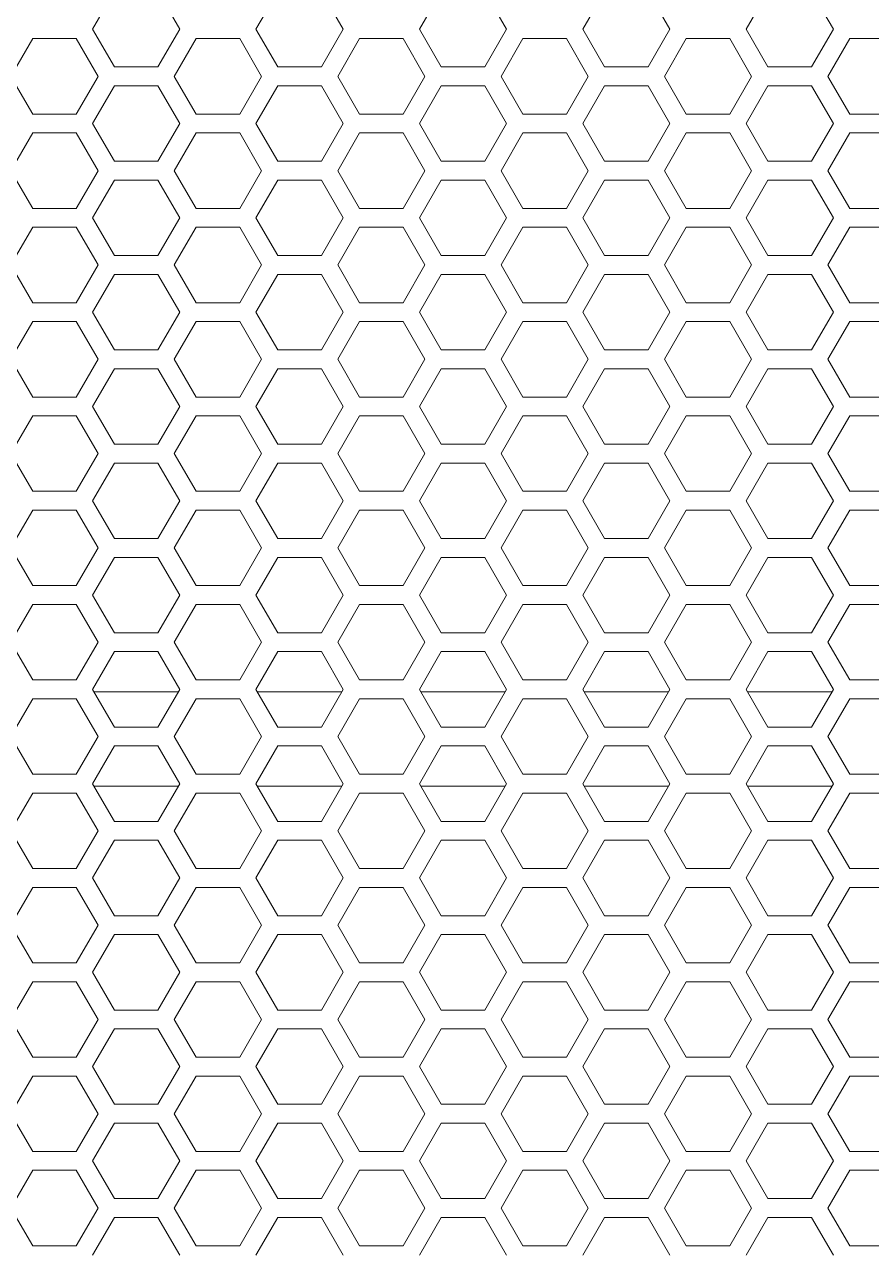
# Model space of a CAD drawing. Header units: millimetres. Extents: x 0 to 62, y -17 to 201.
# Drawn here: x 22.52 to 31.5, y 104.65 to 117.65 of the extents above; entities that cross this region are included whole.
import ezdxf

# ---------------------------------------------------------------- set-up
doc = ezdxf.new("R2010")
doc.units = ezdxf.units.MM

msp = doc.modelspace()

# ---------------------------------------------------------------- linework, layer by layer
at = {"color": 0, "lineweight": 18}
for p, q in [((23.475, 118), (23.244, 117.6)), ((24.168, 117.6), (23.937, 118)), ((25.207, 118), (24.976, 117.6)), ((25.9, 117.6), (25.669, 118)), ((26.939, 118), (26.708, 117.6)), ((27.632, 117.6), (27.401, 118)), ((28.671, 118), (28.44, 117.6)), ((29.364, 117.6), (29.133, 118)), ((30.403, 118), (30.172, 117.6)), ((31.096, 117.6), (30.865, 118)), ((23.244, 117.6), (23.475, 117.2)), ((23.937, 117.2), (24.168, 117.6)), ((24.976, 117.6), (25.207, 117.2)), ((25.669, 117.2), (25.9, 117.6)), ((26.708, 117.6), (26.939, 117.2)), ((27.401, 117.2), (27.632, 117.6)), ((28.44, 117.6), (28.671, 117.2)), ((29.133, 117.2), (29.364, 117.6)), ((30.172, 117.6), (30.403, 117.2)), ((30.865, 117.2), (31.096, 117.6)), ((22.609, 117.5), (22.378, 117.1)), ((23.071, 117.5), (22.609, 117.5)), ((23.302, 117.1), (23.071, 117.5)), ((24.341, 117.5), (24.11, 117.1)), ((24.803, 117.5), (24.341, 117.5)), ((25.034, 117.1), (24.803, 117.5)), ((26.073, 117.5), (25.842, 117.1)), ((26.535, 117.5), (26.073, 117.5)), ((26.766, 117.1), (26.535, 117.5)), ((27.805, 117.5), (27.574, 117.1)), ((28.267, 117.5), (27.805, 117.5)), ((28.498, 117.1), (28.267, 117.5)), ((29.537, 117.5), (29.306, 117.1)), ((29.999, 117.5), (29.537, 117.5)), ((30.23, 117.1), (29.999, 117.5)), ((31.269, 117.5), (31.038, 117.1)), ((31.731, 117.5), (31.269, 117.5)), ((23.475, 117.2), (23.937, 117.2)), ((25.207, 117.2), (25.669, 117.2)), ((26.939, 117.2), (27.401, 117.2)), ((28.671, 117.2), (29.133, 117.2)), ((30.403, 117.2), (30.865, 117.2)), ((22.378, 117.1), (22.609, 116.7)), ((23.071, 116.7), (23.302, 117.1)), ((24.11, 117.1), (24.341, 116.7)), ((24.803, 116.7), (25.034, 117.1)), ((25.842, 117.1), (26.073, 116.7)), ((26.535, 116.7), (26.766, 117.1)), ((27.574, 117.1), (27.805, 116.7)), ((28.267, 116.7), (28.498, 117.1)), ((29.306, 117.1), (29.537, 116.7)), ((29.999, 116.7), (30.23, 117.1)), ((31.038, 117.1), (31.269, 116.7)), ((23.475, 117), (23.244, 116.6)), ((23.937, 117), (23.475, 117)), ((24.168, 116.6), (23.937, 117)), ((25.207, 117), (24.976, 116.6)), ((25.669, 117), (25.207, 117)), ((25.9, 116.6), (25.669, 117)), ((26.939, 117), (26.708, 116.6)), ((27.401, 117), (26.939, 117)), ((27.632, 116.6), (27.401, 117)), ((28.671, 117), (28.44, 116.6)), ((29.133, 117), (28.671, 117)), ((29.364, 116.6), (29.133, 117)), ((30.403, 117), (30.172, 116.6)), ((30.865, 117), (30.403, 117)), ((31.096, 116.6), (30.865, 117)), ((22.609, 116.7), (23.071, 116.7)), ((24.341, 116.7), (24.803, 116.7)), ((26.073, 116.7), (26.535, 116.7)), ((27.805, 116.7), (28.267, 116.7)), ((29.537, 116.7), (29.999, 116.7)), ((31.269, 116.7), (31.731, 116.7)), ((22.609, 116.5), (22.378, 116.1)), ((23.071, 116.5), (22.609, 116.5)), ((23.302, 116.1), (23.071, 116.5)), ((23.244, 116.6), (23.475, 116.2)), ((23.937, 116.2), (24.168, 116.6)), ((24.341, 116.5), (24.11, 116.1)), ((24.803, 116.5), (24.341, 116.5)), ((25.034, 116.1), (24.803, 116.5)), ((24.976, 116.6), (25.207, 116.2)), ((25.669, 116.2), (25.9, 116.6)), ((26.073, 116.5), (25.842, 116.1)), ((26.535, 116.5), (26.073, 116.5)), ((26.766, 116.1), (26.535, 116.5)), ((26.708, 116.6), (26.939, 116.2)), ((27.401, 116.2), (27.632, 116.6)), ((27.805, 116.5), (27.574, 116.1)), ((28.267, 116.5), (27.805, 116.5)), ((28.498, 116.1), (28.267, 116.5)), ((28.44, 116.6), (28.671, 116.2)), ((29.133, 116.2), (29.364, 116.6)), ((29.537, 116.5), (29.306, 116.1)), ((29.999, 116.5), (29.537, 116.5)), ((30.23, 116.1), (29.999, 116.5)), ((30.172, 116.6), (30.403, 116.2)), ((30.865, 116.2), (31.096, 116.6)), ((31.269, 116.5), (31.038, 116.1)), ((31.731, 116.5), (31.269, 116.5)), ((22.378, 116.1), (22.609, 115.7)), ((23.071, 115.7), (23.302, 116.1)), ((23.475, 116.2), (23.937, 116.2)), ((24.11, 116.1), (24.341, 115.7)), ((24.803, 115.7), (25.034, 116.1)), ((25.207, 116.2), (25.669, 116.2)), ((25.842, 116.1), (26.073, 115.7)), ((26.535, 115.7), (26.766, 116.1)), ((26.939, 116.2), (27.401, 116.2)), ((27.574, 116.1), (27.805, 115.7)), ((28.267, 115.7), (28.498, 116.1)), ((28.671, 116.2), (29.133, 116.2)), ((29.306, 116.1), (29.537, 115.7)), ((29.999, 115.7), (30.23, 116.1)), ((30.403, 116.2), (30.865, 116.2)), ((31.038, 116.1), (31.269, 115.7)), ((23.475, 116), (23.244, 115.6)), ((23.937, 116), (23.475, 116)), ((24.168, 115.6), (23.937, 116)), ((25.207, 116), (24.976, 115.6)), ((25.669, 116), (25.207, 116)), ((25.9, 115.6), (25.669, 116)), ((26.939, 116), (26.708, 115.6)), ((27.401, 116), (26.939, 116)), ((27.632, 115.6), (27.401, 116)), ((28.671, 116), (28.44, 115.6)), ((29.133, 116), (28.671, 116)), ((29.364, 115.6), (29.133, 116)), ((30.403, 116), (30.172, 115.6)), ((30.865, 116), (30.403, 116)), ((31.096, 115.6), (30.865, 116)), ((22.609, 115.7), (23.071, 115.7)), ((23.244, 115.6), (23.475, 115.2)), ((23.937, 115.2), (24.168, 115.6)), ((24.341, 115.7), (24.803, 115.7)), ((24.976, 115.6), (25.207, 115.2)), ((25.669, 115.2), (25.9, 115.6)), ((26.073, 115.7), (26.535, 115.7)), ((26.708, 115.6), (26.939, 115.2)), ((27.401, 115.2), (27.632, 115.6)), ((27.805, 115.7), (28.267, 115.7)), ((28.44, 115.6), (28.671, 115.2)), ((29.133, 115.2), (29.364, 115.6)), ((29.537, 115.7), (29.999, 115.7)), ((30.172, 115.6), (30.403, 115.2)), ((30.865, 115.2), (31.096, 115.6)), ((31.269, 115.7), (31.731, 115.7)), ((22.609, 115.5), (22.378, 115.1)), ((23.071, 115.5), (22.609, 115.5)), ((23.302, 115.1), (23.071, 115.5)), ((24.341, 115.5), (24.11, 115.1)), ((24.803, 115.5), (24.341, 115.5)), ((25.034, 115.1), (24.803, 115.5)), ((26.073, 115.5), (25.842, 115.1)), ((26.535, 115.5), (26.073, 115.5)), ((26.766, 115.1), (26.535, 115.5)), ((27.805, 115.5), (27.574, 115.1)), ((28.267, 115.5), (27.805, 115.5)), ((28.498, 115.1), (28.267, 115.5)), ((29.537, 115.5), (29.306, 115.1)), ((29.999, 115.5), (29.537, 115.5)), ((30.23, 115.1), (29.999, 115.5)), ((31.269, 115.5), (31.038, 115.1)), ((31.731, 115.5), (31.269, 115.5)), ((23.475, 115.2), (23.937, 115.2)), ((25.207, 115.2), (25.669, 115.2)), ((26.939, 115.2), (27.401, 115.2)), ((28.671, 115.2), (29.133, 115.2)), ((30.403, 115.2), (30.865, 115.2)), ((22.378, 115.1), (22.609, 114.7)), ((23.071, 114.7), (23.302, 115.1)), ((24.11, 115.1), (24.341, 114.7)), ((24.803, 114.7), (25.034, 115.1)), ((25.842, 115.1), (26.073, 114.7)), ((26.535, 114.7), (26.766, 115.1)), ((27.574, 115.1), (27.805, 114.7)), ((28.267, 114.7), (28.498, 115.1)), ((29.306, 115.1), (29.537, 114.7)), ((29.999, 114.7), (30.23, 115.1)), ((31.038, 115.1), (31.269, 114.7)), ((23.475, 115), (23.244, 114.6)), ((23.937, 115), (23.475, 115)), ((24.168, 114.6), (23.937, 115)), ((25.207, 115), (24.976, 114.6)), ((25.669, 115), (25.207, 115)), ((25.9, 114.6), (25.669, 115)), ((26.939, 115), (26.708, 114.6)), ((27.401, 115), (26.939, 115)), ((27.632, 114.6), (27.401, 115)), ((28.671, 115), (28.44, 114.6)), ((29.133, 115), (28.671, 115)), ((29.364, 114.6), (29.133, 115)), ((30.403, 115), (30.172, 114.6)), ((30.865, 115), (30.403, 115)), ((31.096, 114.6), (30.865, 115)), ((22.609, 114.7), (23.071, 114.7)), ((24.341, 114.7), (24.803, 114.7)), ((26.073, 114.7), (26.535, 114.7)), ((27.805, 114.7), (28.267, 114.7)), ((29.537, 114.7), (29.999, 114.7)), ((31.269, 114.7), (31.731, 114.7)), ((23.244, 114.6), (23.475, 114.2)), ((23.937, 114.2), (24.168, 114.6)), ((24.976, 114.6), (25.207, 114.2)), ((25.669, 114.2), (25.9, 114.6)), ((26.708, 114.6), (26.939, 114.2)), ((27.401, 114.2), (27.632, 114.6)), ((28.44, 114.6), (28.671, 114.2)), ((29.133, 114.2), (29.364, 114.6)), ((30.172, 114.6), (30.403, 114.2)), ((30.865, 114.2), (31.096, 114.6)), ((22.609, 114.5), (22.378, 114.1)), ((23.071, 114.5), (22.609, 114.5)), ((23.302, 114.1), (23.071, 114.5)), ((24.341, 114.5), (24.11, 114.1)), ((24.803, 114.5), (24.341, 114.5)), ((25.034, 114.1), (24.803, 114.5)), ((26.073, 114.5), (25.842, 114.1)), ((26.535, 114.5), (26.073, 114.5)), ((26.766, 114.1), (26.535, 114.5)), ((27.805, 114.5), (27.574, 114.1)), ((28.267, 114.5), (27.805, 114.5)), ((28.498, 114.1), (28.267, 114.5)), ((29.537, 114.5), (29.306, 114.1)), ((29.999, 114.5), (29.537, 114.5)), ((30.23, 114.1), (29.999, 114.5)), ((31.269, 114.5), (31.038, 114.1)), ((31.731, 114.5), (31.269, 114.5)), ((23.475, 114.2), (23.937, 114.2)), ((25.207, 114.2), (25.669, 114.2)), ((26.939, 114.2), (27.401, 114.2)), ((28.671, 114.2), (29.133, 114.2)), ((30.403, 114.2), (30.865, 114.2)), ((22.378, 114.1), (22.609, 113.7)), ((23.071, 113.7), (23.302, 114.1)), ((24.11, 114.1), (24.341, 113.7)), ((24.803, 113.7), (25.034, 114.1)), ((25.842, 114.1), (26.073, 113.7)), ((26.535, 113.7), (26.766, 114.1)), ((27.574, 114.1), (27.805, 113.7)), ((28.267, 113.7), (28.498, 114.1)), ((29.306, 114.1), (29.537, 113.7)), ((29.999, 113.7), (30.23, 114.1)), ((31.038, 114.1), (31.269, 113.7)), ((23.475, 114), (23.244, 113.6)), ((23.937, 114), (23.475, 114)), ((24.168, 113.6), (23.937, 114)), ((25.207, 114), (24.976, 113.6)), ((25.669, 114), (25.207, 114)), ((25.9, 113.6), (25.669, 114)), ((26.939, 114), (26.708, 113.6)), ((27.401, 114), (26.939, 114)), ((27.632, 113.6), (27.401, 114)), ((28.671, 114), (28.44, 113.6)), ((29.133, 114), (28.671, 114)), ((29.364, 113.6), (29.133, 114)), ((30.403, 114), (30.172, 113.6)), ((30.865, 114), (30.403, 114)), ((31.096, 113.6), (30.865, 114)), ((22.609, 113.7), (23.071, 113.7)), ((24.341, 113.7), (24.803, 113.7)), ((26.073, 113.7), (26.535, 113.7)), ((27.805, 113.7), (28.267, 113.7)), ((29.537, 113.7), (29.999, 113.7)), ((31.269, 113.7), (31.731, 113.7)), ((22.609, 113.5), (22.378, 113.1)), ((23.071, 113.5), (22.609, 113.5)), ((23.302, 113.1), (23.071, 113.5)), ((23.244, 113.6), (23.475, 113.2)), ((23.937, 113.2), (24.168, 113.6)), ((24.341, 113.5), (24.11, 113.1)), ((24.803, 113.5), (24.341, 113.5)), ((25.034, 113.1), (24.803, 113.5)), ((24.976, 113.6), (25.207, 113.2)), ((25.669, 113.2), (25.9, 113.6)), ((26.073, 113.5), (25.842, 113.1)), ((26.535, 113.5), (26.073, 113.5)), ((26.766, 113.1), (26.535, 113.5)), ((26.708, 113.6), (26.939, 113.2)), ((27.401, 113.2), (27.632, 113.6)), ((27.805, 113.5), (27.574, 113.1)), ((28.267, 113.5), (27.805, 113.5)), ((28.498, 113.1), (28.267, 113.5)), ((28.44, 113.6), (28.671, 113.2)), ((29.133, 113.2), (29.364, 113.6)), ((29.537, 113.5), (29.306, 113.1)), ((29.999, 113.5), (29.537, 113.5)), ((30.23, 113.1), (29.999, 113.5)), ((30.172, 113.6), (30.403, 113.2)), ((30.865, 113.2), (31.096, 113.6)), ((31.269, 113.5), (31.038, 113.1)), ((31.731, 113.5), (31.269, 113.5)), ((23.475, 113.2), (23.937, 113.2)), ((25.207, 113.2), (25.669, 113.2)), ((26.939, 113.2), (27.401, 113.2)), ((28.671, 113.2), (29.133, 113.2)), ((30.403, 113.2), (30.865, 113.2)), ((22.378, 113.1), (22.609, 112.7)), ((23.071, 112.7), (23.302, 113.1)), ((23.475, 113), (23.244, 112.6)), ((23.937, 113), (23.475, 113)), ((24.168, 112.6), (23.937, 113)), ((24.11, 113.1), (24.341, 112.7)), ((24.803, 112.7), (25.034, 113.1)), ((25.207, 113), (24.976, 112.6)), ((25.669, 113), (25.207, 113)), ((25.9, 112.6), (25.669, 113)), ((25.842, 113.1), (26.073, 112.7)), ((26.535, 112.7), (26.766, 113.1)), ((26.939, 113), (26.708, 112.6)), ((27.401, 113), (26.939, 113)), ((27.632, 112.6), (27.401, 113)), ((27.574, 113.1), (27.805, 112.7)), ((28.267, 112.7), (28.498, 113.1)), ((28.671, 113), (28.44, 112.6)), ((29.133, 113), (28.671, 113)), ((29.364, 112.6), (29.133, 113)), ((29.306, 113.1), (29.537, 112.7)), ((29.999, 112.7), (30.23, 113.1)), ((30.403, 113), (30.172, 112.6)), ((30.865, 113), (30.403, 113)), ((31.096, 112.6), (30.865, 113)), ((31.038, 113.1), (31.269, 112.7)), ((22.609, 112.7), (23.071, 112.7)), ((23.244, 112.6), (23.475, 112.2)), ((23.937, 112.2), (24.168, 112.6)), ((24.341, 112.7), (24.803, 112.7)), ((24.976, 112.6), (25.207, 112.2)), ((25.669, 112.2), (25.9, 112.6)), ((26.073, 112.7), (26.535, 112.7)), ((26.708, 112.6), (26.939, 112.2)), ((27.401, 112.2), (27.632, 112.6)), ((27.805, 112.7), (28.267, 112.7)), ((28.44, 112.6), (28.671, 112.2)), ((29.133, 112.2), (29.364, 112.6)), ((29.537, 112.7), (29.999, 112.7)), ((30.172, 112.6), (30.403, 112.2)), ((30.865, 112.2), (31.096, 112.6)), ((31.269, 112.7), (31.731, 112.7)), ((22.609, 112.5), (22.378, 112.1)), ((23.071, 112.5), (22.609, 112.5)), ((23.302, 112.1), (23.071, 112.5)), ((24.341, 112.5), (24.11, 112.1)), ((24.803, 112.5), (24.341, 112.5)), ((25.034, 112.1), (24.803, 112.5)), ((26.073, 112.5), (25.842, 112.1)), ((26.535, 112.5), (26.073, 112.5)), ((26.766, 112.1), (26.535, 112.5)), ((27.805, 112.5), (27.574, 112.1)), ((28.267, 112.5), (27.805, 112.5)), ((28.498, 112.1), (28.267, 112.5)), ((29.537, 112.5), (29.306, 112.1)), ((29.999, 112.5), (29.537, 112.5)), ((30.23, 112.1), (29.999, 112.5)), ((31.269, 112.5), (31.038, 112.1)), ((31.731, 112.5), (31.269, 112.5)), ((23.475, 112.2), (23.937, 112.2)), ((25.207, 112.2), (25.669, 112.2)), ((26.939, 112.2), (27.401, 112.2)), ((28.671, 112.2), (29.133, 112.2)), ((30.403, 112.2), (30.865, 112.2)), ((22.378, 112.1), (22.609, 111.7)), ((23.071, 111.7), (23.302, 112.1)), ((24.11, 112.1), (24.341, 111.7)), ((24.803, 111.7), (25.034, 112.1)), ((25.842, 112.1), (26.073, 111.7)), ((26.535, 111.7), (26.766, 112.1)), ((27.574, 112.1), (27.805, 111.7)), ((28.267, 111.7), (28.498, 112.1)), ((29.306, 112.1), (29.537, 111.7)), ((29.999, 111.7), (30.23, 112.1)), ((31.038, 112.1), (31.269, 111.7)), ((23.475, 112), (23.244, 111.6)), ((23.937, 112), (23.475, 112)), ((24.168, 111.6), (23.937, 112)), ((25.207, 112), (24.976, 111.6)), ((25.669, 112), (25.207, 112)), ((25.9, 111.6), (25.669, 112)), ((26.939, 112), (26.708, 111.6)), ((27.401, 112), (26.939, 112)), ((27.632, 111.6), (27.401, 112)), ((28.671, 112), (28.44, 111.6)), ((29.133, 112), (28.671, 112)), ((29.364, 111.6), (29.133, 112)), ((30.403, 112), (30.172, 111.6)), ((30.865, 112), (30.403, 112)), ((31.096, 111.6), (30.865, 112)), ((22.609, 111.7), (23.071, 111.7)), ((24.341, 111.7), (24.803, 111.7)), ((26.073, 111.7), (26.535, 111.7)), ((27.805, 111.7), (28.267, 111.7)), ((29.537, 111.7), (29.999, 111.7)), ((31.269, 111.7), (31.731, 111.7)), ((23.244, 111.6), (23.475, 111.2)), ((23.937, 111.2), (24.168, 111.6)), ((24.976, 111.6), (25.207, 111.2)), ((25.669, 111.2), (25.9, 111.6)), ((26.708, 111.6), (26.939, 111.2)), ((27.401, 111.2), (27.632, 111.6)), ((28.44, 111.6), (28.671, 111.2)), ((29.133, 111.2), (29.364, 111.6)), ((30.172, 111.6), (30.403, 111.2)), ((30.865, 111.2), (31.096, 111.6)), ((22.609, 111.5), (22.378, 111.1)), ((23.071, 111.5), (22.609, 111.5)), ((23.302, 111.1), (23.071, 111.5)), ((24.341, 111.5), (24.11, 111.1)), ((24.803, 111.5), (24.341, 111.5)), ((25.034, 111.1), (24.803, 111.5)), ((26.073, 111.5), (25.842, 111.1)), ((26.535, 111.5), (26.073, 111.5)), ((26.766, 111.1), (26.535, 111.5)), ((27.805, 111.5), (27.574, 111.1)), ((28.267, 111.5), (27.805, 111.5)), ((28.498, 111.1), (28.267, 111.5)), ((29.537, 111.5), (29.306, 111.1)), ((29.999, 111.5), (29.537, 111.5)), ((30.23, 111.1), (29.999, 111.5)), ((31.269, 111.5), (31.038, 111.1)), ((31.731, 111.5), (31.269, 111.5)), ((23.475, 111.2), (23.937, 111.2)), ((25.207, 111.2), (25.669, 111.2)), ((26.939, 111.2), (27.401, 111.2)), ((28.671, 111.2), (29.133, 111.2)), ((30.403, 111.2), (30.865, 111.2)), ((22.378, 111.1), (22.609, 110.7)), ((23.071, 110.7), (23.302, 111.1)), ((24.11, 111.1), (24.341, 110.7)), ((24.803, 110.7), (25.034, 111.1)), ((25.842, 111.1), (26.073, 110.7)), ((26.535, 110.7), (26.766, 111.1)), ((27.574, 111.1), (27.805, 110.7)), ((28.267, 110.7), (28.498, 111.1)), ((29.306, 111.1), (29.537, 110.7)), ((29.999, 110.7), (30.23, 111.1)), ((31.038, 111.1), (31.269, 110.7)), ((23.475, 111), (23.244, 110.6)), ((23.937, 111), (23.475, 111)), ((24.168, 110.6), (23.937, 111)), ((25.207, 111), (24.976, 110.6)), ((25.669, 111), (25.207, 111)), ((25.9, 110.6), (25.669, 111)), ((26.939, 111), (26.708, 110.6)), ((27.401, 111), (26.939, 111)), ((27.632, 110.6), (27.401, 111)), ((28.671, 111), (28.44, 110.6)), ((29.133, 111), (28.671, 111)), ((29.364, 110.6), (29.133, 111)), ((30.403, 111), (30.172, 110.6)), ((30.865, 111), (30.403, 111)), ((31.096, 110.6), (30.865, 111)), ((22.609, 110.7), (23.071, 110.7)), ((24.341, 110.7), (24.803, 110.7)), ((26.073, 110.7), (26.535, 110.7)), ((27.805, 110.7), (28.267, 110.7)), ((29.537, 110.7), (29.999, 110.7)), ((31.269, 110.7), (31.731, 110.7)), ((22.609, 110.5), (22.378, 110.1)), ((23.071, 110.5), (22.609, 110.5)), ((23.302, 110.1), (23.071, 110.5)), ((23.244, 110.6), (23.475, 110.2)), ((23.259, 110.575), (24.153, 110.575)), ((23.937, 110.2), (24.168, 110.6)), ((24.341, 110.5), (24.11, 110.1)), ((24.803, 110.5), (24.341, 110.5)), ((25.034, 110.1), (24.803, 110.5)), ((24.976, 110.6), (25.207, 110.2)), ((24.991, 110.575), (25.885, 110.575)), ((25.669, 110.2), (25.9, 110.6)), ((26.073, 110.5), (25.842, 110.1)), ((26.535, 110.5), (26.073, 110.5)), ((26.766, 110.1), (26.535, 110.5)), ((26.708, 110.6), (26.939, 110.2)), ((26.723, 110.575), (27.617, 110.575)), ((27.401, 110.2), (27.632, 110.6)), ((27.805, 110.5), (27.574, 110.1)), ((28.267, 110.5), (27.805, 110.5)), ((28.498, 110.1), (28.267, 110.5)), ((28.44, 110.6), (28.671, 110.2)), ((28.455, 110.575), (29.349, 110.575)), ((29.133, 110.2), (29.364, 110.6)), ((29.537, 110.5), (29.306, 110.1)), ((29.999, 110.5), (29.537, 110.5)), ((30.23, 110.1), (29.999, 110.5)), ((30.172, 110.6), (30.403, 110.2)), ((30.187, 110.575), (31.081, 110.575)), ((30.865, 110.2), (31.096, 110.6)), ((31.269, 110.5), (31.038, 110.1)), ((31.731, 110.5), (31.269, 110.5)), ((23.475, 110.2), (23.937, 110.2)), ((25.207, 110.2), (25.669, 110.2)), ((26.939, 110.2), (27.401, 110.2)), ((28.671, 110.2), (29.133, 110.2)), ((30.403, 110.2), (30.865, 110.2)), ((22.378, 110.1), (22.609, 109.7)), ((23.071, 109.7), (23.302, 110.1)), ((23.475, 110), (23.244, 109.6)), ((23.937, 110), (23.475, 110)), ((24.168, 109.6), (23.937, 110)), ((24.11, 110.1), (24.341, 109.7)), ((24.803, 109.7), (25.034, 110.1)), ((25.207, 110), (24.976, 109.6)), ((25.669, 110), (25.207, 110)), ((25.9, 109.6), (25.669, 110)), ((25.842, 110.1), (26.073, 109.7)), ((26.535, 109.7), (26.766, 110.1)), ((26.939, 110), (26.708, 109.6)), ((27.401, 110), (26.939, 110)), ((27.632, 109.6), (27.401, 110)), ((27.574, 110.1), (27.805, 109.7)), ((28.267, 109.7), (28.498, 110.1)), ((28.671, 110), (28.44, 109.6)), ((29.133, 110), (28.671, 110)), ((29.364, 109.6), (29.133, 110)), ((29.306, 110.1), (29.537, 109.7)), ((29.999, 109.7), (30.23, 110.1)), ((30.403, 110), (30.172, 109.6)), ((30.865, 110), (30.403, 110)), ((31.096, 109.6), (30.865, 110)), ((31.038, 110.1), (31.269, 109.7)), ((22.609, 109.7), (23.071, 109.7)), ((23.244, 109.6), (23.475, 109.2)), ((23.937, 109.2), (24.168, 109.6)), ((24.341, 109.7), (24.803, 109.7)), ((24.976, 109.6), (25.207, 109.2)), ((25.669, 109.2), (25.9, 109.6)), ((26.073, 109.7), (26.535, 109.7)), ((26.708, 109.6), (26.939, 109.2)), ((27.401, 109.2), (27.632, 109.6)), ((27.805, 109.7), (28.267, 109.7)), ((28.44, 109.6), (28.671, 109.2)), ((29.133, 109.2), (29.364, 109.6)), ((29.537, 109.7), (29.999, 109.7)), ((30.172, 109.6), (30.403, 109.2)), ((30.865, 109.2), (31.096, 109.6)), ((31.269, 109.7), (31.731, 109.7)), ((22.609, 109.5), (22.378, 109.1)), ((23.071, 109.5), (22.609, 109.5)), ((23.302, 109.1), (23.071, 109.5)), ((24.153, 109.575), (23.259, 109.575)), ((24.341, 109.5), (24.11, 109.1)), ((24.803, 109.5), (24.341, 109.5)), ((25.034, 109.1), (24.803, 109.5)), ((25.885, 109.575), (24.991, 109.575)), ((26.073, 109.5), (25.842, 109.1)), ((26.535, 109.5), (26.073, 109.5)), ((26.766, 109.1), (26.535, 109.5)), ((27.617, 109.575), (26.723, 109.575)), ((27.805, 109.5), (27.574, 109.1)), ((28.267, 109.5), (27.805, 109.5)), ((28.498, 109.1), (28.267, 109.5)), ((29.349, 109.575), (28.455, 109.575)), ((29.537, 109.5), (29.306, 109.1)), ((29.999, 109.5), (29.537, 109.5)), ((30.23, 109.1), (29.999, 109.5)), ((31.081, 109.575), (30.187, 109.575)), ((31.269, 109.5), (31.038, 109.1)), ((31.731, 109.5), (31.269, 109.5)), ((22.378, 109.1), (22.609, 108.7)), ((23.071, 108.7), (23.302, 109.1)), ((23.475, 109.2), (23.937, 109.2)), ((24.11, 109.1), (24.341, 108.7)), ((24.803, 108.7), (25.034, 109.1)), ((25.207, 109.2), (25.669, 109.2)), ((25.842, 109.1), (26.073, 108.7)), ((26.535, 108.7), (26.766, 109.1)), ((26.939, 109.2), (27.401, 109.2)), ((27.574, 109.1), (27.805, 108.7)), ((28.267, 108.7), (28.498, 109.1)), ((28.671, 109.2), (29.133, 109.2)), ((29.306, 109.1), (29.537, 108.7)), ((29.999, 108.7), (30.23, 109.1)), ((30.403, 109.2), (30.865, 109.2)), ((31.038, 109.1), (31.269, 108.7)), ((23.475, 109), (23.244, 108.6)), ((23.937, 109), (23.475, 109)), ((24.168, 108.6), (23.937, 109)), ((25.207, 109), (24.976, 108.6)), ((25.669, 109), (25.207, 109)), ((25.9, 108.6), (25.669, 109)), ((26.939, 109), (26.708, 108.6)), ((27.401, 109), (26.939, 109)), ((27.632, 108.6), (27.401, 109)), ((28.671, 109), (28.44, 108.6)), ((29.133, 109), (28.671, 109)), ((29.364, 108.6), (29.133, 109)), ((30.403, 109), (30.172, 108.6)), ((30.865, 109), (30.403, 109)), ((31.096, 108.6), (30.865, 109)), ((22.609, 108.7), (23.071, 108.7)), ((24.341, 108.7), (24.803, 108.7)), ((26.073, 108.7), (26.535, 108.7)), ((27.805, 108.7), (28.267, 108.7)), ((29.537, 108.7), (29.999, 108.7)), ((31.269, 108.7), (31.731, 108.7)), ((23.244, 108.6), (23.475, 108.2)), ((23.937, 108.2), (24.168, 108.6)), ((24.976, 108.6), (25.207, 108.2)), ((25.669, 108.2), (25.9, 108.6)), ((26.708, 108.6), (26.939, 108.2)), ((27.401, 108.2), (27.632, 108.6)), ((28.44, 108.6), (28.671, 108.2)), ((29.133, 108.2), (29.364, 108.6)), ((30.172, 108.6), (30.403, 108.2)), ((30.865, 108.2), (31.096, 108.6)), ((22.609, 108.5), (22.378, 108.1)), ((23.071, 108.5), (22.609, 108.5)), ((23.302, 108.1), (23.071, 108.5)), ((24.341, 108.5), (24.11, 108.1)), ((24.803, 108.5), (24.341, 108.5)), ((25.034, 108.1), (24.803, 108.5)), ((26.073, 108.5), (25.842, 108.1)), ((26.535, 108.5), (26.073, 108.5)), ((26.766, 108.1), (26.535, 108.5)), ((27.805, 108.5), (27.574, 108.1)), ((28.267, 108.5), (27.805, 108.5)), ((28.498, 108.1), (28.267, 108.5)), ((29.537, 108.5), (29.306, 108.1)), ((29.999, 108.5), (29.537, 108.5)), ((30.23, 108.1), (29.999, 108.5)), ((31.269, 108.5), (31.038, 108.1)), ((31.731, 108.5), (31.269, 108.5)), ((23.475, 108.2), (23.937, 108.2)), ((25.207, 108.2), (25.669, 108.2)), ((26.939, 108.2), (27.401, 108.2)), ((28.671, 108.2), (29.133, 108.2)), ((30.403, 108.2), (30.865, 108.2)), ((22.378, 108.1), (22.609, 107.7)), ((23.071, 107.7), (23.302, 108.1)), ((24.11, 108.1), (24.341, 107.7)), ((24.803, 107.7), (25.034, 108.1)), ((25.842, 108.1), (26.073, 107.7)), ((26.535, 107.7), (26.766, 108.1)), ((27.574, 108.1), (27.805, 107.7)), ((28.267, 107.7), (28.498, 108.1)), ((29.306, 108.1), (29.537, 107.7)), ((29.999, 107.7), (30.23, 108.1)), ((31.038, 108.1), (31.269, 107.7)), ((23.475, 108), (23.244, 107.6)), ((23.937, 108), (23.475, 108)), ((24.168, 107.6), (23.937, 108)), ((25.207, 108), (24.976, 107.6)), ((25.669, 108), (25.207, 108)), ((25.9, 107.6), (25.669, 108)), ((26.939, 108), (26.708, 107.6)), ((27.401, 108), (26.939, 108)), ((27.632, 107.6), (27.401, 108)), ((28.671, 108), (28.44, 107.6)), ((29.133, 108), (28.671, 108)), ((29.364, 107.6), (29.133, 108)), ((30.403, 108), (30.172, 107.6)), ((30.865, 108), (30.403, 108)), ((31.096, 107.6), (30.865, 108)), ((22.609, 107.7), (23.071, 107.7)), ((24.341, 107.7), (24.803, 107.7)), ((26.073, 107.7), (26.535, 107.7)), ((27.805, 107.7), (28.267, 107.7)), ((29.537, 107.7), (29.999, 107.7)), ((31.269, 107.7), (31.731, 107.7)), ((23.244, 107.6), (23.475, 107.2)), ((23.937, 107.2), (24.168, 107.6)), ((24.976, 107.6), (25.207, 107.2)), ((25.669, 107.2), (25.9, 107.6)), ((26.708, 107.6), (26.939, 107.2)), ((27.401, 107.2), (27.632, 107.6)), ((28.44, 107.6), (28.671, 107.2)), ((29.133, 107.2), (29.364, 107.6)), ((30.172, 107.6), (30.403, 107.2)), ((30.865, 107.2), (31.096, 107.6)), ((22.609, 107.5), (22.378, 107.1)), ((23.071, 107.5), (22.609, 107.5)), ((23.302, 107.1), (23.071, 107.5)), ((24.341, 107.5), (24.11, 107.1)), ((24.803, 107.5), (24.341, 107.5)), ((25.034, 107.1), (24.803, 107.5)), ((26.073, 107.5), (25.842, 107.1)), ((26.535, 107.5), (26.073, 107.5)), ((26.766, 107.1), (26.535, 107.5)), ((27.805, 107.5), (27.574, 107.1)), ((28.267, 107.5), (27.805, 107.5)), ((28.498, 107.1), (28.267, 107.5)), ((29.537, 107.5), (29.306, 107.1)), ((29.999, 107.5), (29.537, 107.5)), ((30.23, 107.1), (29.999, 107.5)), ((31.269, 107.5), (31.038, 107.1)), ((31.731, 107.5), (31.269, 107.5)), ((23.475, 107.2), (23.937, 107.2)), ((25.207, 107.2), (25.669, 107.2)), ((26.939, 107.2), (27.401, 107.2)), ((28.671, 107.2), (29.133, 107.2)), ((30.403, 107.2), (30.865, 107.2)), ((22.378, 107.1), (22.609, 106.7)), ((23.071, 106.7), (23.302, 107.1)), ((23.475, 107), (23.244, 106.6)), ((23.937, 107), (23.475, 107)), ((24.168, 106.6), (23.937, 107)), ((24.11, 107.1), (24.341, 106.7)), ((24.803, 106.7), (25.034, 107.1)), ((25.207, 107), (24.976, 106.6)), ((25.669, 107), (25.207, 107)), ((25.9, 106.6), (25.669, 107)), ((25.842, 107.1), (26.073, 106.7)), ((26.535, 106.7), (26.766, 107.1)), ((26.939, 107), (26.708, 106.6)), ((27.401, 107), (26.939, 107)), ((27.632, 106.6), (27.401, 107)), ((27.574, 107.1), (27.805, 106.7)), ((28.267, 106.7), (28.498, 107.1)), ((28.671, 107), (28.44, 106.6)), ((29.133, 107), (28.671, 107)), ((29.364, 106.6), (29.133, 107)), ((29.306, 107.1), (29.537, 106.7)), ((29.999, 106.7), (30.23, 107.1)), ((30.403, 107), (30.172, 106.6)), ((30.865, 107), (30.403, 107)), ((31.096, 106.6), (30.865, 107)), ((31.038, 107.1), (31.269, 106.7)), ((22.609, 106.7), (23.071, 106.7)), ((24.341, 106.7), (24.803, 106.7)), ((26.073, 106.7), (26.535, 106.7)), ((27.805, 106.7), (28.267, 106.7)), ((29.537, 106.7), (29.999, 106.7)), ((31.269, 106.7), (31.731, 106.7)), ((22.609, 106.5), (22.378, 106.1)), ((23.071, 106.5), (22.609, 106.5)), ((23.302, 106.1), (23.071, 106.5)), ((23.244, 106.6), (23.475, 106.2)), ((23.937, 106.2), (24.168, 106.6)), ((24.341, 106.5), (24.11, 106.1)), ((24.803, 106.5), (24.341, 106.5)), ((25.034, 106.1), (24.803, 106.5)), ((24.976, 106.6), (25.207, 106.2)), ((25.669, 106.2), (25.9, 106.6)), ((26.073, 106.5), (25.842, 106.1)), ((26.535, 106.5), (26.073, 106.5)), ((26.766, 106.1), (26.535, 106.5)), ((26.708, 106.6), (26.939, 106.2)), ((27.401, 106.2), (27.632, 106.6)), ((27.805, 106.5), (27.574, 106.1)), ((28.267, 106.5), (27.805, 106.5)), ((28.498, 106.1), (28.267, 106.5)), ((28.44, 106.6), (28.671, 106.2)), ((29.133, 106.2), (29.364, 106.6)), ((29.537, 106.5), (29.306, 106.1)), ((29.999, 106.5), (29.537, 106.5)), ((30.23, 106.1), (29.999, 106.5)), ((30.172, 106.6), (30.403, 106.2)), ((30.865, 106.2), (31.096, 106.6)), ((31.269, 106.5), (31.038, 106.1)), ((31.731, 106.5), (31.269, 106.5)), ((22.378, 106.1), (22.609, 105.7)), ((23.071, 105.7), (23.302, 106.1)), ((23.475, 106.2), (23.937, 106.2)), ((24.11, 106.1), (24.341, 105.7)), ((24.803, 105.7), (25.034, 106.1)), ((25.207, 106.2), (25.669, 106.2)), ((25.842, 106.1), (26.073, 105.7)), ((26.535, 105.7), (26.766, 106.1)), ((26.939, 106.2), (27.401, 106.2)), ((27.574, 106.1), (27.805, 105.7)), ((28.267, 105.7), (28.498, 106.1)), ((28.671, 106.2), (29.133, 106.2)), ((29.306, 106.1), (29.537, 105.7)), ((29.999, 105.7), (30.23, 106.1)), ((30.403, 106.2), (30.865, 106.2)), ((31.038, 106.1), (31.269, 105.7)), ((23.475, 106), (23.244, 105.6)), ((23.937, 106), (23.475, 106)), ((24.168, 105.6), (23.937, 106)), ((25.207, 106), (24.976, 105.6)), ((25.669, 106), (25.207, 106)), ((25.9, 105.6), (25.669, 106)), ((26.939, 106), (26.708, 105.6)), ((27.401, 106), (26.939, 106)), ((27.632, 105.6), (27.401, 106)), ((28.671, 106), (28.44, 105.6)), ((29.133, 106), (28.671, 106)), ((29.364, 105.6), (29.133, 106)), ((30.403, 106), (30.172, 105.6)), ((30.865, 106), (30.403, 106)), ((31.096, 105.6), (30.865, 106)), ((22.609, 105.7), (23.071, 105.7)), ((24.341, 105.7), (24.803, 105.7)), ((26.073, 105.7), (26.535, 105.7)), ((27.805, 105.7), (28.267, 105.7)), ((29.537, 105.7), (29.999, 105.7)), ((31.269, 105.7), (31.731, 105.7)), ((23.244, 105.6), (23.475, 105.2)), ((23.937, 105.2), (24.168, 105.6)), ((24.976, 105.6), (25.207, 105.2)), ((25.669, 105.2), (25.9, 105.6)), ((26.708, 105.6), (26.939, 105.2)), ((27.401, 105.2), (27.632, 105.6)), ((28.44, 105.6), (28.671, 105.2)), ((29.133, 105.2), (29.364, 105.6)), ((30.172, 105.6), (30.403, 105.2)), ((30.865, 105.2), (31.096, 105.6)), ((22.609, 105.5), (22.378, 105.1)), ((23.071, 105.5), (22.609, 105.5)), ((23.302, 105.1), (23.071, 105.5)), ((24.341, 105.5), (24.11, 105.1)), ((24.803, 105.5), (24.341, 105.5)), ((25.034, 105.1), (24.803, 105.5)), ((26.073, 105.5), (25.842, 105.1)), ((26.535, 105.5), (26.073, 105.5)), ((26.766, 105.1), (26.535, 105.5)), ((27.805, 105.5), (27.574, 105.1)), ((28.267, 105.5), (27.805, 105.5)), ((28.498, 105.1), (28.267, 105.5)), ((29.537, 105.5), (29.306, 105.1)), ((29.999, 105.5), (29.537, 105.5)), ((30.23, 105.1), (29.999, 105.5)), ((31.269, 105.5), (31.038, 105.1)), ((31.731, 105.5), (31.269, 105.5)), ((23.475, 105.2), (23.937, 105.2)), ((25.207, 105.2), (25.669, 105.2)), ((26.939, 105.2), (27.401, 105.2)), ((28.671, 105.2), (29.133, 105.2)), ((30.403, 105.2), (30.865, 105.2)), ((22.378, 105.1), (22.609, 104.7)), ((23.071, 104.7), (23.302, 105.1)), ((24.11, 105.1), (24.341, 104.7)), ((24.803, 104.7), (25.034, 105.1)), ((25.842, 105.1), (26.073, 104.7)), ((26.535, 104.7), (26.766, 105.1)), ((27.574, 105.1), (27.805, 104.7)), ((28.267, 104.7), (28.498, 105.1)), ((29.306, 105.1), (29.537, 104.7)), ((29.999, 104.7), (30.23, 105.1)), ((31.038, 105.1), (31.269, 104.7)), ((23.475, 105), (23.244, 104.6)), ((23.937, 105), (23.475, 105)), ((24.168, 104.6), (23.937, 105)), ((25.207, 105), (24.976, 104.6)), ((25.669, 105), (25.207, 105)), ((25.9, 104.6), (25.669, 105)), ((26.939, 105), (26.708, 104.6)), ((27.401, 105), (26.939, 105)), ((27.632, 104.6), (27.401, 105)), ((28.671, 105), (28.44, 104.6)), ((29.133, 105), (28.671, 105)), ((29.364, 104.6), (29.133, 105)), ((30.403, 105), (30.172, 104.6)), ((30.865, 105), (30.403, 105)), ((31.096, 104.6), (30.865, 105)), ((22.609, 104.7), (23.071, 104.7)), ((24.341, 104.7), (24.803, 104.7)), ((26.073, 104.7), (26.535, 104.7)), ((27.805, 104.7), (28.267, 104.7)), ((29.537, 104.7), (29.999, 104.7)), ((31.269, 104.7), (31.731, 104.7))]:
    msp.add_line(p, q, dxfattribs=at)

doc.saveas('drawing.dxf')
